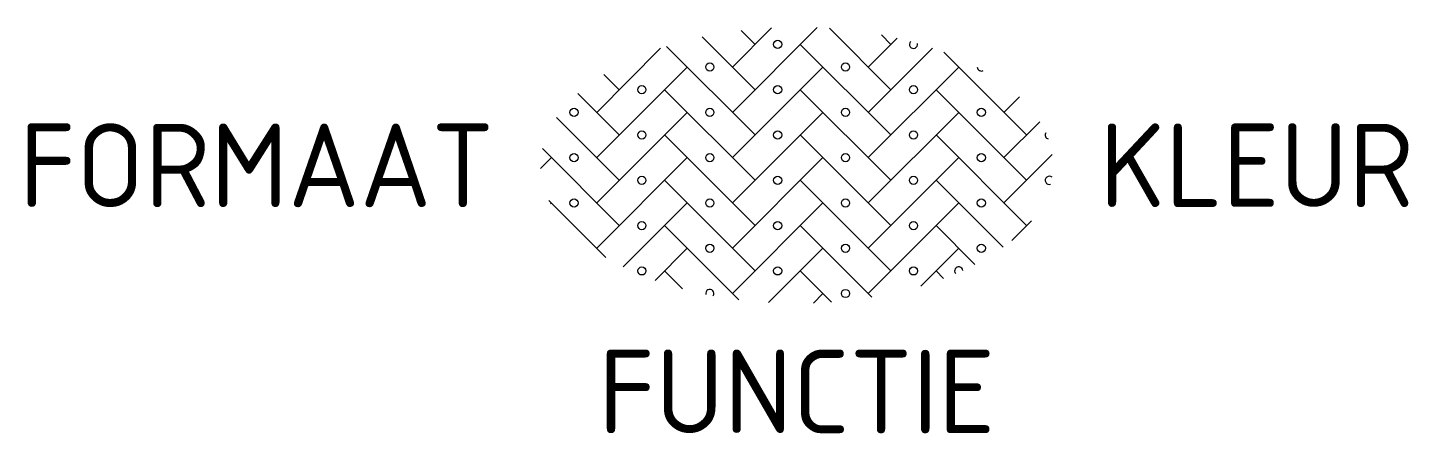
# Model space of a CAD drawing. Header units: metres. Extents: x -16.6 to 13.2, y -5.8 to 3.
import ezdxf
from ezdxf.enums import TextEntityAlignment as Align

# ---------------------------------------------------------------- set-up
doc = ezdxf.new("R2010")
doc.units = ezdxf.units.M
doc.styles.add('NLCS-ISO', font='NLCS-ISO.ttf')

msp = doc.modelspace()

# ---------------------------------------------------------------- linework, layer by layer
for p, q in [((-2.036, 2.766), (-0.899, 1.629)), ((-1.387, 1.141), (0.438, 2.966)), ((-1.387, 2.117), (-0.543, 2.961)), ((-1.199, 2.904), (-0.899, 2.605)), ((0.706, 2.951), (2.028, 1.629)), ((1.54, 2.117), (2.162, 2.738)), ((1.825, 2.808), (2.028, 2.605)), ((-4.314, 1.141), (-2.935, 2.521)), ((-2.808, 2.562), (-0.899, 0.653)), ((0.077, 2.605), (2.028, 0.653)), ((1.54, 1.141), (2.924, 2.524)), ((3.173, 2.435), (4.956, 0.653)), ((-4.314, 0.165), (-2.363, 2.117)), ((-1.387, 0.165), (0.565, 2.117)), ((1.54, 0.165), (3.492, 2.117)), ((-4.157, 1.959), (-3.827, 1.629)), ((-4.72, 1.546), (-3.827, 0.653)), ((-2.851, 1.629), (-0.899, -0.323)), ((0.077, 1.629), (2.028, -0.323)), ((3.004, 1.629), (4.956, -0.323)), ((4.468, 1.141), (4.8, 1.473)), ((-5.182, 1.032), (-3.827, -0.323)), ((-4.314, -0.811), (-2.363, 1.141)), ((-1.387, -0.811), (0.565, 1.141)), ((1.54, -0.811), (3.492, 1.141)), ((4.468, 0.165), (5.242, 0.939)), ((-2.851, 0.653), (-0.899, -1.299)), ((0.077, 0.653), (2.028, -1.299)), ((3.004, 0.653), (4.956, -1.299)), ((-5.485, 0.359), (-3.827, -1.299)), ((-5.524, -0.068), (-5.29, 0.165)), ((-4.314, -1.787), (-2.363, 0.165)), ((-1.387, -1.787), (0.565, 0.165)), ((1.54, -1.787), (3.492, 0.165)), ((4.468, -0.811), (5.508, 0.23)), ((-2.851, -0.323), (-0.899, -2.275)), ((0.077, -0.323), (2.028, -2.275)), ((3.004, -0.323), (4.447, -1.766)), ((-5.342, -0.759), (-4.117, -1.984)), ((-5.307, -0.828), (-5.29, -0.811)), ((-3.741, -2.189), (-2.363, -0.811)), ((-1.387, -2.762), (0.565, -0.811)), ((1.54, -2.762), (3.492, -0.811)), ((-2.851, -1.299), (-1.252, -2.898)), ((0.077, -1.299), (1.622, -2.844)), ((3.004, -1.299), (3.843, -2.137)), ((4.636, -1.618), (5.061, -1.194)), ((-3.055, -2.479), (-2.363, -1.787)), ((-0.606, -2.957), (0.565, -1.787)), ((2.676, -2.603), (3.492, -1.787)), ((-2.851, -2.275), (-2.462, -2.663)), ((0.077, -2.275), (0.75, -2.947)), ((3.004, -2.275), (3.167, -2.438)), ((0.358, -2.969), (0.565, -2.762))]:
    msp.add_line(p, q)
for centre in [(-0.411, 2.605), (-1.875, 2.117), (1.052, 2.117), (1.052, 2.117), (-3.339, 1.629), (-0.411, 1.629), (2.516, 1.629), (-4.802, 1.141), (-1.875, 1.141), (1.052, 1.141), (1.052, 1.141), (3.98, 1.141), (-3.339, 0.653), (-0.411, 0.653), (2.516, 0.653), (-4.802, 0.165), (-1.875, 0.165), (1.052, 0.165), (3.98, 0.165), (-3.339, -0.323), (-0.411, -0.323), (2.516, -0.323), (-4.802, -0.811), (-1.875, -0.811), (1.052, -0.811), (3.98, -0.811), (-3.339, -1.299), (-0.411, -1.299), (2.516, -1.299), (-1.875, -1.787), (1.052, -1.787), (3.98, -1.787), (-3.339, -2.275), (-0.411, -2.275), (2.516, -2.275), (1.052, -2.762)]:
    msp.add_circle(centre, 0.0881)
for centre, start, end in [((2.516, 2.605), 135.9864, 13.0433), ((3.98, 2.117), 183.2602, 298.872), ((5.444, 0.653), 147.1678, 256.9384), ((5.444, -0.323), 46.7286, 289.6844), ((3.492, -2.275), 5.4868, 222.1696), ((-1.875, -2.762), 325.5548, 192.3693)]:
    msp.add_arc(centre, 0.0881, start, end)

# ---------------------------------------------------------------- texts
at = {"style": 'NLCS-ISO'}
msp.add_attdef('FORMAAT', text='DF', height=1.8, dxfattribs=at).set_placement((-6.525, 0), align=Align.MIDDLE_RIGHT)
msp.add_attdef('KLEUR', text='RD', height=1.8, dxfattribs=at).set_placement((6.525, 0), align=Align.MIDDLE_LEFT)
at = {"style": 'NLCS-ISO', "flags": 1}
msp.add_attdef('FUNCTIE', text='', height=1.8, dxfattribs=at).set_placement((0, -3.975), align=Align.TOP_CENTER)

doc.saveas('drawing.dxf')
